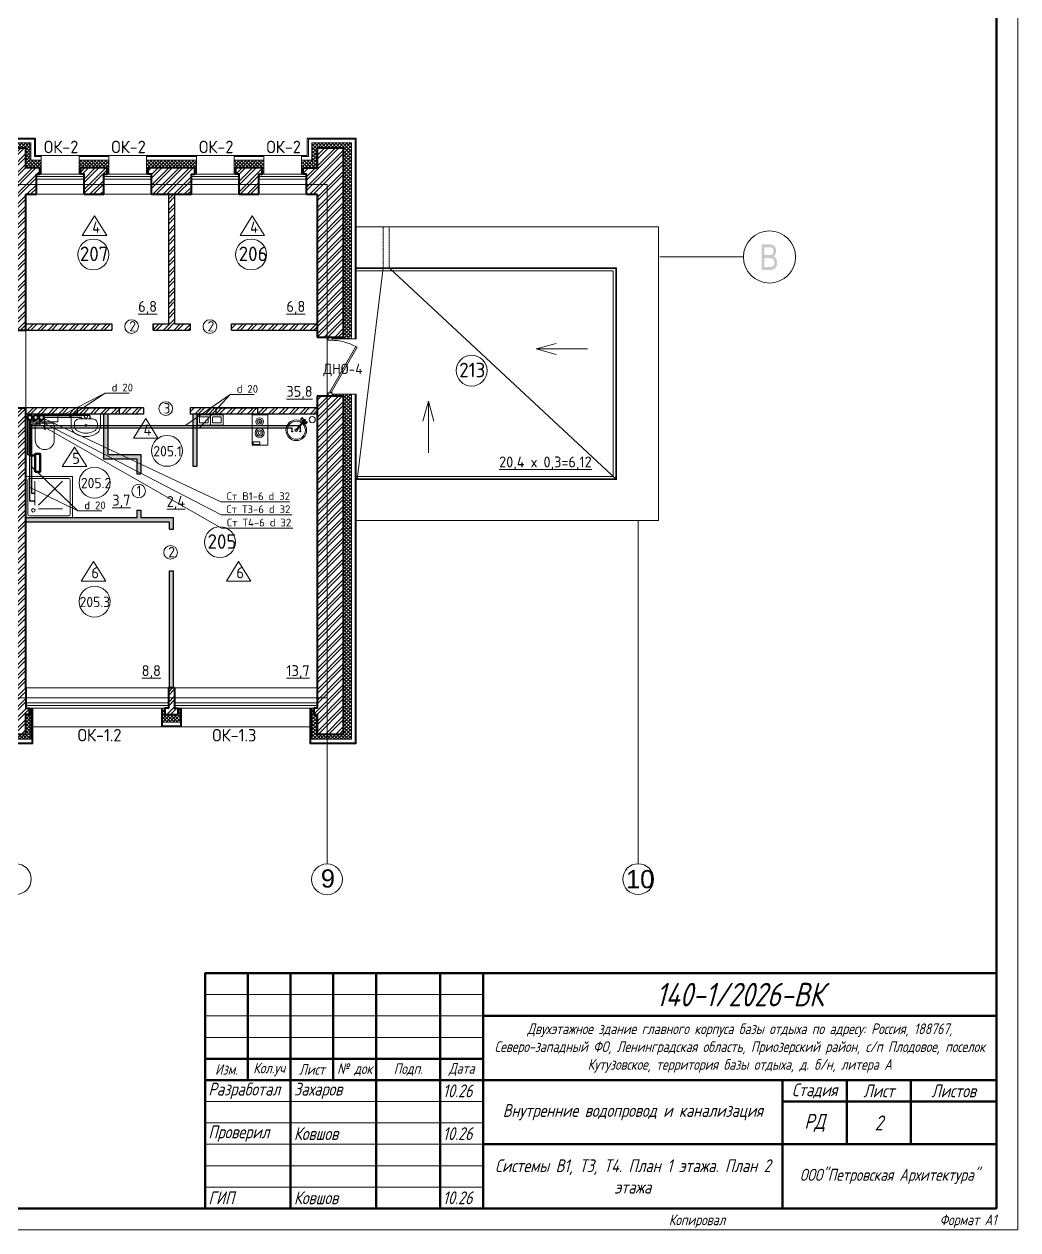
# Model space of a CAD drawing. Header units: millimetres. Extents: x -718 to 68664, y 3859 to 52864.
# Drawn here: x 49502 to 68664, y 3859 to 27112 of the extents above; entities that cross this region are included whole.
import ezdxf

# ---------------------------------------------------------------- set-up
doc = ezdxf.new("R2010")
doc.units = ezdxf.units.MM
for name, pattern in [('ACAD_ISO02W100', [15, 12, -3]), ('ACAD_ISO04W100', [30, 24, -3, 0, -3]), ('ADSK_Штриховая_ш2 п1', [3, 2, -1]), ('DASHED', [19.05, 12.7, -6.35])]:
    doc.linetypes.add(name, pattern=pattern)
for name, color, linetype, lineweight in [('door_cad', 250, 'Continuous', 0), ('Text', 7, 'Continuous', 15), ('ВК', 97, 'Continuous', 13), ('ГВС (Т3)', 10, 'Continuous', 50), ('ГВС (Т3)_20', 10, 'Continuous', 25), ('ГВС_циркуляция (Т4)', 6, 'Continuous', 50), ('ГВС_циркуляция (Т4)_20', 6, 'Continuous', 25), ('Ж-б_балка', 144, 'ACAD_ISO02W100', 9), ('Кирпич_перегородки_сущ', 46, 'Continuous', 25), ('Кирпич_стены', 56, 'Continuous', 40), ('Кровля_план', 166, 'Continuous', 18), ('Марк_пом', 250, 'Continuous', 15), ('Марка пола', 164, 'Continuous', 20), ('Марка_окна_двери', 166, 'Continuous', 13), ('Металл', 164, 'Continuous', 30), ('Обозначения', 166, 'Continuous', 13), ('Оборудование', 19, 'Continuous', 13), ('Оборудование_вент', 164, 'Continuous', 15), ('Ограждение', 144, 'Continuous', 9), ('Окна', 164, 'Continuous', 15), ('Оси', 136, 'ACAD_ISO04W100', 9), ('Перегородки_новые_CКЦ', 146, 'Continuous', 25), ('Площадь_текст', 198, 'Continuous', 9), ('Проем_закладываемый', 164, 'Continuous', 30), ('Рамка', 7, 'Continuous', 50), ('Таблицы', 7, 'Continuous', 18), ('Текст', 28, 'Continuous', 25), ('Тонкие', 8, 'Continuous', 13), ('Утеплитель', 36, 'Continuous', 9), ('фасад_навесной', 250, 'Continuous', 15), ('ХВС (В1)', 5, 'Continuous', 50), ('ХВС (В1)_20', 5, 'Continuous', 25), ('Штрих_кирпич_план', 27, 'Continuous', 5), ('Штрих_перегородки_план_СКЦ', 116, 'Continuous', 5), ('Штрих_пл_кирп_пер_сущ', 116, 'Continuous', 5), ('Штрих_утеплитель_план', 27, 'Continuous', 5)]:
    doc.layers.add(name, color=color, linetype=linetype, lineweight=lineweight)
doc.layers.add('SANTEH', color=30, linetype='Continuous')
doc.styles.add('GOST Common_1', font='isocpeur.ttf', dxfattribs={"width": 0.95, "height": 45})
doc.styles.add('GOST_I', font='isocpeur.ttf', dxfattribs={"width": 0.8})
doc.styles.add('ISOCPEUR', font='isocpeur.ttf', dxfattribs={"width": 0.65})
doc.styles.get("Standard").update_dxf_attribs({"font": 'arial.ttf'})
pattern_1 = [(45, (-66363.26, 106126.58), (-101.02788, 101.02788), []), (45, (-66295.91, 106126.58), (-101.02788, 101.02788), [])]

# ---------------------------------------------------------------- blocks, each defined once
blk = doc.blocks.new('Dush')
at = {"layer": 'Оборудование'}
for p, q in [((0, -100), (-900, -100)), ((-900, -100), (-900, -900)), ((-860, -170), (-860, -830)), ((-70, -140), (-830, -140)), ((-726, -653), (-726, -191)), ((-653, -653), (-191, -191)), ((-40, -830), (-40, -170)), ((0, -900), (0, -100)), ((-900, -900), (0, -900)), ((-830, -860), (-70, -860)), ((-653, -726), (-191, -726))]:
    blk.add_line(p, q, dxfattribs=at)
blk.add_circle((-754, -754), 35, dxfattribs=at)
for centre, start, end in [((-830, -170), 90, 180), ((-70, -170), 0, 90), ((-830, -830), 180, 270), ((-70, -830), 270, 0)]:
    blk.add_arc(centre, 30, start, end, dxfattribs=at)
blk = doc.blocks.new('Basin 01_72')
for p, q in [((0, 350), (0, 172)), ((460, 350), (0, 350)), ((50, 207), (50, 172)), ((139, 278), (139, 278)), ((321, 278), (139, 278)), ((410, 207), (410, 172)), ((460, 350), (460, 172))]:
    blk.add_line(p, q)
for points in [[(139, 278), (122, 277), (105, 273), (90, 266), (76, 257), (65, 247), (57, 235), (52, 221), (50, 207)], [(410, 207), (408, 221), (403, 235), (395, 247), (384, 257), (370, 266), (355, 273), (338, 277), (321, 278)], [(0, 172), (1, 152), (5, 133), (11, 114), (20, 96), (30, 80), (43, 66), (57, 53), (73, 42)], [(50, 172), (51, 159), (53, 147), (57, 135), (63, 124), (69, 113), (77, 104), (86, 96), (97, 89)], [(73, 42), (110, 24), (149, 11), (189, 3), (230, 0), (271, 3), (311, 11), (350, 24), (387, 42)], [(97, 89), (128, 73), (161, 62), (195, 55), (230, 53), (265, 55), (299, 62), (332, 73), (363, 89)], [(363, 89), (374, 96), (383, 104), (391, 113), (397, 124), (403, 135), (407, 147), (409, 159), (410, 172)], [(387, 42), (403, 53), (417, 66), (430, 80), (440, 96), (449, 114), (455, 133), (459, 152), (460, 172)]]:
    blk.add_lwpolyline(points)
for centre, radius in [((230, 313), 25), ((230, 176), 17.5)]:
    blk.add_circle(centre, radius)

msp = doc.modelspace()

# ---------------------------------------------------------------- hatches: boundary and pattern name
at = {"layer": 'Оси'}
h = msp.add_hatch(color=256, dxfattribs=at)
h.paths.add_polyline_path([(63723, 22369), (63723, 22866), (63872, 22866), (63894, 22865), (63913, 22863), (63931, 22858), (63945, 22851), (63958, 22843), (63970, 22832), (63980, 22819), (63989, 22805), (64000, 22773), (64004, 22739), (64001, 22708), (63990, 22679), (63983, 22666), (63973, 22654), (63962, 22643), (63949, 22634), (63966, 22626), (63980, 22616), (63993, 22603), (64004, 22588), (64013, 22572), (64019, 22554), (64022, 22534), (64023, 22513), (64021, 22479), (64012, 22448), (63998, 22421), (63983, 22402), (63963, 22387), (63939, 22377), (63910, 22371), (63875, 22369)])
h.paths.add_polyline_path([(63776, 22657), (63862, 22657), (63878, 22658), (63892, 22659), (63903, 22661), (63912, 22663), (63929, 22673), (63942, 22688), (63950, 22707), (63952, 22731), (63950, 22755), (63943, 22775), (63931, 22791), (63916, 22801), (63905, 22804), (63892, 22806), (63875, 22807), (63855, 22808), (63776, 22808)])
h.paths.add_polyline_path([(63776, 22428), (63875, 22428), (63896, 22428), (63911, 22430), (63927, 22435), (63941, 22443), (63952, 22455), (63961, 22471), (63967, 22491), (63969, 22513), (63966, 22539), (63958, 22561), (63944, 22579), (63926, 22590), (63915, 22594), (63901, 22597), (63886, 22598), (63868, 22599), (63776, 22599)])
at = {"layer": 'Штрих_кирпич_план'}
h = msp.add_hatch(dxfattribs=at)
h.set_pattern_fill('ANSI32', color=256, scale=15)
h.set_pattern_definition(pattern_1)
h.paths.add_polyline_path([(27038, 24220), (27103, 24220), (27103, 24340), (26593, 24340), (26593, 24220), (26658, 24220), (26658, 23830), (27038, 23830)])
h.paths.add_polyline_path([(28728, 24220), (28793, 24220), (28793, 24340), (27893, 24340), (27893, 24220), (27958, 24220), (27958, 23830), (28728, 23830)])
h.paths.add_polyline_path([(30028, 24220), (30093, 24220), (30093, 24340), (29583, 24340), (29583, 24220), (29648, 24220), (29648, 23830), (30028, 23830)])
h.paths.add_polyline_path([(31533, 23830), (31738, 23830), (31738, 24220), (31803, 24220), (31803, 24340), (31533, 24340), (31533, 24720), (31153, 24720), (31153, 24340), (30883, 24340), (30883, 24220), (30948, 24220), (30948, 23830), (31153, 23830), (31153, 21210), (31793, 21210), (31793, 21720), (31533, 21720)])
h.paths.add_polyline_path([(33038, 24220), (33103, 24220), (33103, 24340), (32593, 24340), (32593, 24220), (32658, 24220), (32658, 23830), (33038, 23830)])
h.paths.add_polyline_path([(34728, 24220), (34793, 24220), (34793, 24340), (33893, 24340), (33893, 24220), (33958, 24220), (33958, 23830), (34728, 23830)], flags=17)
h.paths.add_polyline_path([(36028, 24220), (36093, 24220), (36093, 24340), (35583, 24340), (35583, 24220), (35648, 24220), (35648, 23830), (36028, 23830)], flags=17)
h.paths.add_polyline_path([(37738, 24220), (37803, 24220), (37803, 24340), (37533, 24340), (37533, 24720), (37153, 24720), (37153, 24340), (36883, 24340), (36883, 24220), (36948, 24220), (36948, 23830), (37153, 23830), (37153, 21720), (32693, 21720), (32693, 21210), (37533, 21210), (37533, 23830), (37738, 23830)])
h.paths.add_polyline_path([(39038, 24220), (39103, 24220), (39103, 24340), (38593, 24340), (38593, 24220), (38658, 24220), (38658, 23830), (39038, 23830)])
h.paths.add_polyline_path([(40728, 24220), (40793, 24220), (40793, 24340), (39893, 24340), (39893, 24220), (39958, 24220), (39958, 23830), (40728, 23830)])
h.paths.add_polyline_path([(42028, 24220), (42093, 24220), (42093, 24340), (41583, 24340), (41583, 24220), (41648, 24220), (41648, 23830), (42028, 23830)])
h.paths.add_polyline_path([(43738, 24220), (43803, 24220), (43803, 24340), (43533, 24340), (43533, 24720), (43153, 24720), (43153, 24340), (42883, 24340), (42883, 24220), (42948, 24220), (42948, 23830), (43153, 23830), (43153, 21210), (43533, 21210), (43533, 23830), (43738, 23830)])
h.paths.add_polyline_path([(45038, 24220), (45103, 24220), (45103, 24340), (44593, 24340), (44593, 24220), (44658, 24220), (44658, 23830), (45038, 23830)])
h.paths.add_polyline_path([(46728, 24220), (46793, 24220), (46793, 24340), (45893, 24340), (45893, 24220), (45958, 24220), (45958, 23830), (46728, 23830)])
h.paths.add_polyline_path([(48028, 24220), (48093, 24220), (48093, 24340), (47583, 24340), (47583, 24220), (47648, 24220), (47648, 23830), (48028, 23830)])
h.paths.add_polyline_path([(49738, 24220), (49803, 24220), (49803, 24340), (49533, 24340), (49533, 24720), (49153, 24720), (49153, 24340), (48883, 24340), (48883, 24220), (48948, 24220), (48948, 23830), (49153, 23830), (49153, 21210), (49533, 21210), (49533, 23830), (49738, 23830)])
h.paths.add_polyline_path([(51038, 24220), (51103, 24220), (51103, 24340), (50593, 24340), (50593, 24220), (50658, 24220), (50658, 23830), (51038, 23830)])
h.paths.add_polyline_path([(52728, 24220), (52793, 24220), (52793, 24340), (51893, 24340), (51893, 24220), (51958, 24220), (51958, 23830), (52728, 23830)])
h.paths.add_polyline_path([(54028, 24220), (54093, 24220), (54093, 24340), (53583, 24340), (53583, 24220), (53648, 24220), (53648, 23830), (54028, 23830)])
h.paths.add_polyline_path([(55663, 24720), (55153, 24720), (55153, 24340), (54883, 24340), (54883, 24220), (54948, 24220), (54948, 23830), (55153, 23830), (55153, 21075), (55663, 21075)])
h.paths.add_polyline_path([(55663, 19945), (55153, 19945), (55153, 14310), (55153, 13920), (55088, 13920), (55088, 13800), (55153, 13800), (55153, 13420), (55663, 13420), (55663, 13800)])
h.paths.add_polyline_path([(52468, 13920), (52403, 13920), (52403, 14310), (52283, 14310), (52283, 13920), (52218, 13920), (52218, 13800), (52468, 13800)])
h.paths.add_polyline_path([(49533, 19710), (49153, 19710), (49153, 14310), (49153, 13920), (49088, 13920), (49088, 13800), (49153, 13800), (49153, 13420), (49533, 13420), (49533, 13800), (49598, 13800), (49598, 13920), (49533, 13920), (49533, 14310)])
h.paths.add_polyline_path([(43533, 19710), (43153, 19710), (43153, 14310), (43153, 13920), (43088, 13920), (43088, 13800), (43153, 13800), (43153, 13420), (43533, 13420), (43533, 13800), (43598, 13800), (43598, 13920), (43533, 13920), (43533, 14310)])
h.paths.add_polyline_path([(37533, 19710), (37153, 19710), (37153, 14310), (37153, 13920), (37088, 13920), (37088, 13800), (37153, 13800), (37153, 13420), (37533, 13420), (37533, 13800), (37598, 13800), (37598, 13920), (37533, 13920), (37533, 14310)])
h.paths.add_polyline_path([(40403, 14310), (40283, 14310), (40283, 13920), (40218, 13920), (40218, 13800), (40468, 13800), (40468, 13920), (40403, 13920)])
h.paths.add_polyline_path([(46468, 13920), (46403, 13920), (46403, 14310), (46283, 14310), (46283, 13920), (46218, 13920), (46218, 13800), (46468, 13800)])
h.paths.add_polyline_path([(34468, 13920), (34403, 13920), (34403, 14310), (34283, 14310), (34283, 13920), (34218, 13920), (34218, 13800), (34468, 13800)])
h.paths.add_polyline_path([(31533, 19710), (31153, 19710), (31153, 14310), (31153, 13920), (31088, 13920), (31088, 13800), (31153, 13800), (31153, 13420), (31533, 13420), (31533, 13800), (31598, 13800), (31598, 13920), (31533, 13920), (31533, 14310)])
h.paths.add_polyline_path([(28468, 13920), (28403, 13920), (28403, 14310), (28283, 14310), (28283, 13920), (28218, 13920), (28218, 13800), (28468, 13800)])
h.paths.add_polyline_path([(25023, 20795), (25143, 20795), (25148, 20860), (25536, 20860), (25531, 23830), (25738, 23830), (25738, 24220), (25803, 24220), (25803, 24340), (25023, 24340)])
h.paths.add_polyline_path([(25143, 19880), (25023, 19880), (25023, 13420), (25533, 13420), (25533, 13800), (25598, 13800), (25598, 13920), (25533, 13920), (25533, 19815), (25143, 19815)])
at = {"layer": 'Штрих_перегородки_план_СКЦ'}
h = msp.add_hatch(dxfattribs=at)
h.set_pattern_fill('ANSI36', color=256, scale=15)
h.set_pattern_definition([(45, (-66363.263, 106126.584), (25.25697, 92.608891), [119.0625, -23.8125, 0, -23.8125])])
h.paths.add_polyline_path([(45933, 19590), (45853, 19590), (45853, 18590), (45933, 18590)])
h.paths.add_polyline_path([(49153, 17590), (48253, 17590), (47013, 17590), (47013, 17737), (46933, 17737), (46933, 17590), (46303, 17590), (46303, 17370), (46383, 17370), (46383, 17510), (49153, 17510)])
h.paths.add_polyline_path([(47653, 19590), (47573, 19590), (47573, 18810), (46933, 18810), (46933, 18437), (47013, 18437), (47013, 18730), (47653, 18730)])
h.paths.add_polyline_path([(46383, 16570), (46303, 16570), (46303, 14310), (46383, 14310)])
h.paths.add_polyline_path([(52383, 17590), (51753, 17590), (51753, 17737), (51673, 17737), (51673, 17590), (49533, 17590), (49533, 17510), (52303, 17510), (52303, 17370), (52383, 17370)])
h.paths.add_polyline_path([(51753, 18810), (51113, 18810), (51113, 19590), (51033, 19590), (51033, 18730), (51673, 18730), (51673, 18437), (51753, 18437)])
h.paths.add_polyline_path([(52833, 19590), (52753, 19590), (52753, 18590), (52833, 18590)])
h.paths.add_polyline_path([(52383, 16570), (52303, 16570), (52303, 14310), (52383, 14310)])
at = {"layer": 'Штрих_пл_кирп_пер_сущ'}
h = msp.add_hatch(dxfattribs=at)
h.set_pattern_fill('ANSI32', color=256, scale=15)
h.set_pattern_definition(pattern_1)
h.paths.add_polyline_path([(52403, 23830), (52283, 23830), (52283, 21330), (52403, 21330)])
h.paths.add_polyline_path([(37983, 21330), (37533, 21330), (37533, 21210), (37983, 21210)])
h.paths.add_polyline_path([(43153, 21330), (41753, 21330), (41753, 21210), (43153, 21210)])
h.paths.add_polyline_path([(44483, 21330), (43533, 21330), (43533, 21210), (44483, 21210)])
h.paths.add_polyline_path([(51193, 21330), (49533, 21330), (49533, 21210), (51193, 21210)])
h.paths.add_polyline_path([(55153, 21330), (53503, 21330), (53503, 21210), (55153, 21210)])
h.paths.add_polyline_path([(40853, 21330), (38883, 21330), (38883, 21210), (40853, 21210)])
h.paths.add_polyline_path([(49153, 21330), (45383, 21330), (45383, 21210), (49153, 21210)])
h.paths.add_polyline_path([(52703, 21330), (51993, 21330), (51993, 21210), (52703, 21210)])
h = msp.add_hatch(dxfattribs=at)
h.set_pattern_fill('ANSI32', color=256, scale=15)
h.set_pattern_definition(pattern_1)
h.paths.add_polyline_path([(55153, 19710), (52703, 19710), (52703, 19590), (55153, 19590)])
h.paths.add_polyline_path([(51803, 19710), (49533, 19710), (49533, 19590), (51803, 19590)])
h.paths.add_polyline_path([(49153, 19710), (46883, 19710), (46883, 19590), (49153, 19590)])
h.paths.add_polyline_path([(45983, 19710), (43533, 19710), (43533, 19590), (45983, 19590)])
h.paths.add_polyline_path([(43153, 19710), (40703, 19710), (40703, 19590), (43153, 19590)])
h.paths.add_polyline_path([(39803, 19710), (37533, 19710), (37533, 19590), (39803, 19590)])
h.paths.add_polyline_path([(37153, 19710), (34883, 19710), (34883, 19590), (37153, 19590)])
h.paths.add_polyline_path([(33983, 19710), (31533, 19710), (31533, 19590), (33983, 19590)])
at = {"layer": 'Штрих_утеплитель_план'}
h = msp.add_hatch(dxfattribs=at)
h.set_pattern_fill('ANSI37', color=256, scale=15)
h.set_pattern_definition([(45, (55753.34, 22957.65), (-33.67596, 33.67596), []), (135, (55753.34, 22957.65), (-33.67596, -33.67596), [])])
h.paths.add_polyline_path([(55813, 24820), (55053, 24820), (55053, 24490), (54853, 24490), (54853, 24220), (54883, 24220), (54883, 24340), (55153, 24340), (55153, 24720), (55663, 24720), (55663, 21075), (55443, 21075), (55443, 21045), (55813, 21045)])
h.paths.add_polyline_path([(55813, 19975), (55443, 19975), (55443, 19945), (55663, 19945), (55663, 13800), (55663, 13420), (55343, 13420), (55343, 13320), (55813, 13320)])
h.paths.add_polyline_path([(55343, 13420), (55153, 13420), (55153, 13800), (55088, 13800), (55088, 13920), (55053, 13920), (55053, 13320), (55343, 13320)])
h.paths.add_polyline_path([(25023, 24020), (24873, 24020), (24873, 20765), (25143, 20765), (25143, 20795), (25023, 20795)])
h.paths.add_polyline_path([(25023, 19880), (25143, 19880), (25143, 19910), (24873, 19910), (24873, 14120), (25023, 14120)])
h.paths.add_polyline_path([(25833, 24490), (24873, 24490), (24873, 24020), (25023, 24020), (25023, 24340), (25533, 24340), (25803, 24340), (25803, 24220), (25833, 24220)])
h.paths.add_polyline_path([(27133, 24490), (26563, 24490), (26563, 24220), (26593, 24220), (26593, 24340), (27103, 24340), (27103, 24220), (27133, 24220)])
h.paths.add_polyline_path([(28823, 24490), (27863, 24490), (27863, 24220), (27893, 24220), (27893, 24340), (28793, 24340), (28793, 24220), (28823, 24220)])
h.paths.add_polyline_path([(30123, 24490), (29553, 24490), (29553, 24220), (29583, 24220), (29583, 24340), (30093, 24340), (30093, 24220), (30123, 24220)])
h.paths.add_polyline_path([(31153, 24720), (31533, 24720), (31533, 24340), (31803, 24340), (31803, 24220), (31833, 24220), (31833, 24490), (31633, 24490), (31633, 24820), (31053, 24820), (31053, 24490), (30853, 24490), (30853, 24220), (30883, 24220), (30883, 24340), (31153, 24340)])
h.paths.add_polyline_path([(33133, 24490), (32563, 24490), (32563, 24220), (32593, 24220), (32593, 24340), (33103, 24340), (33103, 24220), (33133, 24220)])
h.paths.add_polyline_path([(34823, 24490), (33863, 24490), (33863, 24220), (33893, 24220), (33893, 24340), (34793, 24340), (34793, 24220), (34823, 24220)])
h.paths.add_polyline_path([(36123, 24490), (35553, 24490), (35553, 24220), (35583, 24220), (35583, 24340), (36093, 24340), (36093, 24220), (36123, 24220)])
h.paths.add_polyline_path([(37153, 24720), (37533, 24720), (37533, 24340), (37803, 24340), (37803, 24220), (37833, 24220), (37833, 24490), (37633, 24490), (37633, 24820), (37053, 24820), (37053, 24490), (36853, 24490), (36853, 24220), (36883, 24220), (36883, 24340), (37153, 24340)])
h.paths.add_polyline_path([(39133, 24490), (38563, 24490), (38563, 24220), (38593, 24220), (38593, 24340), (39103, 24340), (39103, 24220), (39133, 24220)])
h.paths.add_polyline_path([(40823, 24490), (39863, 24490), (39863, 24220), (39893, 24220), (39893, 24340), (40793, 24340), (40793, 24220), (40823, 24220)])
h.paths.add_polyline_path([(42123, 24490), (41553, 24490), (41553, 24220), (41583, 24220), (41583, 24340), (42093, 24340), (42093, 24220), (42123, 24220)])
h.paths.add_polyline_path([(43153, 24720), (43533, 24720), (43533, 24340), (43803, 24340), (43803, 24220), (43833, 24220), (43833, 24490), (43633, 24490), (43633, 24820), (43053, 24820), (43053, 24490), (42853, 24490), (42853, 24220), (42883, 24220), (42883, 24340), (43153, 24340)])
h.paths.add_polyline_path([(45133, 24490), (44563, 24490), (44563, 24220), (44593, 24220), (44593, 24340), (45103, 24340), (45103, 24220), (45133, 24220)])
h.paths.add_polyline_path([(46823, 24490), (45863, 24490), (45863, 24220), (45893, 24220), (45893, 24340), (46793, 24340), (46793, 24220), (46823, 24220)])
h.paths.add_polyline_path([(48123, 24490), (47553, 24490), (47553, 24220), (47583, 24220), (47583, 24340), (48093, 24340), (48093, 24220), (48123, 24220)])
h.paths.add_polyline_path([(49153, 24720), (49533, 24720), (49533, 24340), (49803, 24340), (49803, 24220), (49833, 24220), (49833, 24490), (49633, 24490), (49633, 24820), (49053, 24820), (49053, 24490), (48853, 24490), (48853, 24220), (48883, 24220), (48883, 24340), (49153, 24340)])
h.paths.add_polyline_path([(51133, 24490), (50563, 24490), (50563, 24220), (50593, 24220), (50593, 24340), (51103, 24340), (51103, 24220), (51133, 24220)])
h.paths.add_polyline_path([(52823, 24490), (51863, 24490), (51863, 24220), (51893, 24220), (51893, 24340), (52793, 24340), (52793, 24220), (52823, 24220)])
h.paths.add_polyline_path([(54123, 24490), (53553, 24490), (53553, 24220), (53583, 24220), (53583, 24340), (54093, 24340), (54093, 24220), (54123, 24220)])
h.paths.add_polyline_path([(25343, 13420), (25023, 13420), (25023, 13800), (25023, 14120), (24873, 14120), (24873, 13320), (25343, 13320)])
h.paths.add_polyline_path([(25633, 13920), (25598, 13920), (25598, 13800), (25533, 13800), (25533, 13420), (25343, 13420), (25343, 13320), (25633, 13320)])
h.paths.add_polyline_path([(28518, 13920), (28468, 13920), (28468, 13800), (28218, 13800), (28218, 13920), (28168, 13920), (28168, 13650), (28518, 13650)])
h.paths.add_polyline_path([(31633, 13920), (31598, 13920), (31598, 13800), (31533, 13800), (31533, 13420), (31343, 13420), (31343, 13320), (31633, 13320)])
h.paths.add_polyline_path([(31343, 13420), (31153, 13420), (31153, 13800), (31088, 13800), (31088, 13920), (31053, 13920), (31053, 13320), (31343, 13320)])
h.paths.add_polyline_path([(34518, 13920), (34468, 13920), (34468, 13800), (34218, 13800), (34218, 13920), (34168, 13920), (34168, 13650), (34518, 13650)])
h.paths.add_polyline_path([(37153, 13800), (37088, 13800), (37088, 13920), (37053, 13920), (37053, 13320), (37343, 13320), (37343, 13420), (37153, 13420)])
h.paths.add_polyline_path([(37633, 13920), (37598, 13920), (37598, 13800), (37533, 13800), (37533, 13420), (37343, 13420), (37343, 13320), (37633, 13320)])
h.paths.add_polyline_path([(40518, 13920), (40468, 13920), (40468, 13800), (40218, 13800), (40218, 13920), (40168, 13920), (40168, 13650), (40518, 13650)])
h.paths.add_polyline_path([(43633, 13920), (43598, 13920), (43598, 13800), (43533, 13800), (43533, 13420), (43343, 13420), (43343, 13320), (43633, 13320)])
h.paths.add_polyline_path([(43343, 13420), (43153, 13420), (43153, 13800), (43088, 13800), (43088, 13920), (43053, 13920), (43053, 13320), (43343, 13320)])
h.paths.add_polyline_path([(46518, 13920), (46468, 13920), (46468, 13800), (46218, 13800), (46218, 13920), (46168, 13920), (46168, 13650), (46518, 13650)])
h.paths.add_polyline_path([(49153, 13800), (49088, 13800), (49088, 13920), (49053, 13920), (49053, 13320), (49343, 13320), (49343, 13420), (49153, 13420)])
h.paths.add_polyline_path([(49633, 13920), (49598, 13920), (49598, 13800), (49533, 13800), (49533, 13420), (49343, 13420), (49343, 13320), (49633, 13320)])
h.paths.add_polyline_path([(52518, 13920), (52468, 13920), (52468, 13800), (52218, 13800), (52218, 13920), (52168, 13920), (52168, 13650), (52518, 13650)])

# ---------------------------------------------------------------- linework, layer by layer
at = {"layer": 'door_cad'}
for points in [[(55443, 21075), (55443, 21019), (55368, 21019), (55368, 21075)], [(55420, 20007), (55924, 20879), (55899, 20893), (55395, 20021)], [(55443, 19945), (55443, 20002), (55368, 20002), (55368, 19945)]]:
    msp.add_lwpolyline(points, close=True, dxfattribs=at)
msp.add_arc((55420, 20007), 1008, 61.6059, 90, dxfattribs=at)
at = {"layer": 'Text'}
for points in [[(50220, 19565), (51062, 19997)], [(50357, 19526), (51062, 19997)], [(51062, 19997), (51527, 19997)], [(52599, 19366), (53475, 19972)], [(52883, 19328), (53475, 19972)], [(53475, 19972), (53940, 19972)], [(49637, 19485), (53307, 17391)], [(49751, 19486), (53299, 17648)], [(49879, 19506), (53298, 17899)], [(49642, 18578), (50535, 17726)], [(49604, 18185), (50535, 17726)], [(50535, 17726), (51000, 17726)], [(53298, 17899), (54625, 17899)], [(53299, 17648), (54667, 17648)], [(53307, 17391), (54686, 17391)]]:
    msp.add_lwpolyline(points, dxfattribs=at)
at = {"layer": 'ВК'}
msp.add_circle((55057, 19485), 60, dxfattribs=at)
at = {"layer": 'ГВС (Т3)'}
msp.add_circle((49724, 19525), 47.2, dxfattribs=at)
at = {"layer": 'ГВС (Т3)_20'}
for p, q in [((50771, 19564), (49748, 19566)), ((50771, 19564), (50771, 19507)), ((49604, 19440), (49604, 17913)), ((49604, 19440), (49691, 19440)), ((49604, 19328), (49762, 19328)), ((49604, 19328), (54670, 19328)), ((49691, 19440), (49691, 19491)), ((54670, 19256), (54670, 19328)), ((49699, 17913), (49604, 17913))]:
    msp.add_line(p, q, dxfattribs=at)
for centre in [(50771, 19507), (54670, 19256), (49699, 17913)]:
    msp.add_circle(centre, 6.81, dxfattribs=at)
at = {"layer": 'ГВС_циркуляция (Т4)'}
for p, q in [((49615, 19476), (49615, 18792)), ((49615, 18792), (49714, 18792))]:
    msp.add_line(p, q, dxfattribs=at)
msp.add_lwpolyline([(49714, 18478), (49813, 18478), (49813, 18824), (49714, 18824)], close=True, dxfattribs=at)
msp.add_circle((49612, 19525), 47.2, dxfattribs=at)
at = {"layer": 'ГВС_циркуляция (Т4)_20'}
for p, q in [((49567, 19512), (49567, 18812)), ((49567, 18812), (49604, 18812))]:
    msp.add_line(p, q, dxfattribs=at)
at = {"layer": 'Ж-б_балка', "ltscale": 0.1}
msp.add_line((49533, 21210), (49533, 19710), dxfattribs=at)
at = {"layer": 'Кирпич_перегородки_сущ'}
for p, q in [((52283, 23830), (52283, 21330)), ((52403, 23830), (52403, 21330)), ((49533, 21330), (51193, 21330)), ((49533, 21210), (51193, 21210)), ((51193, 21330), (51193, 21210)), ((51993, 21330), (52283, 21330)), ((51993, 21330), (51993, 21210)), ((51993, 21210), (52703, 21210)), ((52403, 21330), (52703, 21330)), ((52703, 21330), (52703, 21210)), ((52703, 21330), (52703, 21210)), ((52703, 21330), (52703, 21210)), ((53503, 21330), (55153, 21330)), ((53503, 21210), (55153, 21210)), ((51803, 19710), (49533, 19710)), ((51803, 19590), (49533, 19590)), ((55153, 19710), (52703, 19710)), ((55153, 19590), (52703, 19590))]:
    msp.add_line(p, q, dxfattribs=at)
at = {"layer": 'Кирпич_стены'}
for p, q in [((49803, 24340), (49533, 24340)), ((54883, 24340), (55153, 24340)), ((49533, 23830), (49738, 23830)), ((54948, 23830), (55153, 23830)), ((49153, 21210), (49533, 21210)), ((55153, 21075), (55663, 21075)), ((55153, 19945), (55663, 19945)), ((49153, 19710), (49533, 19710))]:
    msp.add_line(p, q, dxfattribs=at)
at = {"layer": 'Кирпич_стены', "lineweight": 15}
for p, q in [((54948, 23830), (49738, 23830)), ((49533, 14310), (55153, 14310))]:
    msp.add_line(p, q, dxfattribs=at)
at = {"layer": 'Кирпич_стены'}
for points in [[(49533, 24340), (49533, 24720), (49153, 24720), (49153, 24340)], [(55663, 24720), (55153, 24720), (55153, 24340)], [(55663, 21075), (55663, 24720)], [(49738, 23830), (49738, 24220), (49803, 24220), (49803, 24340)], [(51103, 24340), (50593, 24340)], [(50658, 23830), (50658, 24220), (50593, 24220), (50593, 24340)], [(51038, 23830), (51038, 24220), (51103, 24220), (51103, 24340)], [(52793, 24340), (51893, 24340)], [(51958, 23830), (51958, 24220), (51893, 24220), (51893, 24340)], [(52728, 23830), (52728, 24220), (52793, 24220), (52793, 24340)], [(54093, 24340), (53583, 24340)], [(53648, 23830), (53648, 24220), (53583, 24220), (53583, 24340)], [(54028, 23830), (54028, 24220), (54093, 24220), (54093, 24340)], [(54948, 23830), (54948, 24220), (54883, 24220), (54883, 24340)], [(49533, 21210), (49533, 23830)], [(50658, 23830), (51038, 23830)], [(51958, 23830), (52728, 23830)], [(53648, 23830), (54028, 23830)], [(55153, 23830), (55153, 21075)], [(55088, 13800), (55153, 13800), (55153, 13420), (55663, 13420), (55663, 13800), (55663, 19945)], [(55153, 19945), (55153, 14310)], [(49533, 14310), (49533, 19710)], [(49533, 14310), (49533, 13920), (49598, 13920), (49598, 13800), (49533, 13800)], [(52283, 14310), (52283, 13920), (52218, 13920), (52218, 13800)], [(52403, 14310), (52283, 14310)], [(52403, 14310), (52403, 13920), (52468, 13920), (52468, 13800)], [(55153, 14310), (55153, 13920), (55088, 13920), (55088, 13800), (55153, 13800)], [(49088, 13800), (49153, 13800), (49153, 13420), (49533, 13420), (49533, 13800), (49598, 13800)], [(52218, 13800), (52468, 13800)]]:
    msp.add_lwpolyline(points, dxfattribs=at)
at = {"layer": 'Кровля_план'}
for p, q in [((55923, 18330), (56423, 22411)), ((56543, 22411), (60923, 18330))]:
    msp.add_line(p, q, dxfattribs=at)
at = {"layer": 'Кровля_план', "linetype": 'ADSK_Штриховая_ш2 п1'}
msp.add_lwpolyline([(56423, 23201), (56543, 23201), (56543, 22411), (56423, 22411)], close=True, dxfattribs=at)
at = {"layer": 'Марк_пом'}
for centre in [(50836, 22669), (53879, 22669), (58131, 20429), (52258, 18882), (50860, 18269), (53278, 17121), (50860, 15975)]:
    msp.add_circle(centre, 298, dxfattribs=at)
at = {"layer": 'Марка пола', "ltscale": 100}
for points in [[(50859, 23412), (51094, 23035), (50624, 23035), (50859, 23412)], [(53902, 23412), (54138, 23035), (53667, 23035), (53902, 23412)], [(51847, 19505), (52082, 19129), (51612, 19129), (51847, 19505)], [(50473, 18955), (50708, 18578), (50237, 18578), (50473, 18955)], [(50841, 16749), (51076, 16372), (50605, 16372), (50841, 16749)], [(53637, 16749), (53872, 16372), (53402, 16372), (53637, 16749)]]:
    msp.add_lwpolyline(points, dxfattribs=at)
at = {"layer": 'Марка_окна_двери'}
for centre in [(51575, 21280), (53085, 21280), (52233, 19698), (51711, 18108), (52327, 16925)]:
    msp.add_circle(centre, 132, dxfattribs=at)
at = {"layer": 'Металл', "lineweight": 15}
for points in [[(55903, 23201), (61733, 23201), (61733, 17540), (55903, 17540)], [(55903, 18330), (60923, 18330), (60923, 22411), (55903, 22411)]]:
    msp.add_lwpolyline(points, dxfattribs=at)
at = {"layer": 'Обозначения'}
for p, q in [((60368, 20848), (59374, 20848)), ((57299, 18847), (57299, 19841))]:
    msp.add_line(p, q, dxfattribs=at)
for points in [[(59759, 20950), (59374, 20848), (59759, 20742)], [(57401, 19456), (57299, 19841), (57193, 19456)]]:
    msp.add_lwpolyline(points, dxfattribs=at)
at = {"layer": 'Оборудование', "linetype": 'Continuous'}
for p, q in [((54754, 19302), (54753, 19299)), ((54753, 19298), (54754, 19302)), ((54757, 19305), (54754, 19302)), ((54760, 19307), (54757, 19305)), ((54762, 19307), (54760, 19307)), ((54893, 19468), (54762, 19307)), ((54775, 19297), (54905, 19458)), ((54836, 19493), (54835, 19489)), ((54835, 19489), (54836, 19487)), ((54837, 19483), (54835, 19489)), ((54838, 19498), (54836, 19493)), ((54836, 19487), (54839, 19486)), ((54837, 19483), (54838, 19480)), ((54841, 19504), (54838, 19498)), ((54838, 19480), (54841, 19479)), ((54875, 19466), (54838, 19480)), ((54839, 19486), (54842, 19487)), ((54846, 19509), (54841, 19504)), ((54841, 19479), (54846, 19481)), ((54842, 19487), (54847, 19491)), ((54850, 19514), (54846, 19509)), ((54846, 19481), (54851, 19485)), ((54847, 19491), (54852, 19495)), ((54855, 19517), (54850, 19514)), ((54851, 19485), (54857, 19490)), ((54852, 19495), (54856, 19501)), ((54859, 19518), (54855, 19517)), ((54856, 19501), (54860, 19506)), ((54857, 19490), (54862, 19497)), ((54861, 19518), (54859, 19518)), ((54865, 19518), (54859, 19518)), ((54860, 19506), (54862, 19511)), ((54862, 19515), (54861, 19518)), ((54862, 19511), (54862, 19515)), ((54862, 19497), (54866, 19503)), ((54868, 19517), (54865, 19518)), ((54866, 19503), (54869, 19510)), ((54869, 19514), (54868, 19517)), ((54890, 19484), (54868, 19517)), ((54869, 19510), (54869, 19514)), ((54883, 19471), (54881, 19465)), ((54881, 19465), (54881, 19459)), ((54881, 19459), (54882, 19456)), ((54884, 19470), (54882, 19465)), ((54882, 19465), (54882, 19459)), ((54882, 19459), (54883, 19457)), ((54887, 19475), (54883, 19471)), ((54887, 19474), (54884, 19470)), ((54892, 19478), (54887, 19475)), ((54892, 19477), (54887, 19474)), ((54889, 19467), (54888, 19464)), ((54888, 19464), (54888, 19463)), ((54891, 19470), (54889, 19467)), ((54894, 19472), (54891, 19470)), ((54898, 19479), (54892, 19478)), ((54898, 19478), (54892, 19477)), ((54895, 19470), (54893, 19468)), ((54898, 19472), (54894, 19472)), ((54898, 19470), (54895, 19470)), ((54895, 19447), (54898, 19446)), ((54895, 19446), (54898, 19445)), ((54903, 19478), (54898, 19479)), ((54903, 19477), (54898, 19478)), ((54901, 19472), (54898, 19472)), ((54900, 19470), (54898, 19470)), ((54898, 19446), (54904, 19447)), ((54898, 19445), (54904, 19446)), ((54903, 19469), (54900, 19470)), ((54900, 19453), (54901, 19453)), ((54904, 19470), (54901, 19472)), ((54901, 19453), (54904, 19455)), ((54909, 19476), (54903, 19478)), ((54908, 19475), (54903, 19477)), ((54905, 19466), (54903, 19469)), ((54906, 19468), (54904, 19470)), ((54904, 19455), (54907, 19458)), ((54904, 19446), (54909, 19450)), ((54904, 19447), (54908, 19450)), ((54906, 19464), (54905, 19466)), ((54905, 19458), (54906, 19461)), ((54908, 19464), (54906, 19468)), ((54906, 19461), (54906, 19464)), ((54906, 19440), (54928, 19407)), ((54907, 19458), (54908, 19461)), ((54912, 19471), (54908, 19475)), ((54908, 19461), (54908, 19464)), ((54908, 19450), (54912, 19455)), ((54912, 19471), (54909, 19476)), ((54909, 19450), (54913, 19454)), ((54915, 19466), (54912, 19471)), ((54914, 19465), (54912, 19471)), ((54912, 19455), (54914, 19460)), ((54913, 19454), (54915, 19460)), ((54914, 19460), (54914, 19465)), ((54915, 19460), (54915, 19466)), ((54921, 19459), (54958, 19445)), ((54927, 19415), (54926, 19410)), ((54926, 19410), (54928, 19407)), ((54930, 19421), (54927, 19415)), ((54928, 19407), (54931, 19407)), ((54934, 19428), (54930, 19421)), ((54931, 19407), (54937, 19407)), ((54934, 19413), (54933, 19409)), ((54933, 19409), (54934, 19407)), ((54939, 19434), (54934, 19428)), ((54936, 19419), (54934, 19413)), ((54934, 19407), (54937, 19407)), ((54940, 19424), (54936, 19419)), ((54937, 19407), (54941, 19408)), ((54945, 19440), (54939, 19434)), ((54944, 19430), (54940, 19424)), ((54941, 19408), (54945, 19411)), ((54949, 19434), (54944, 19430)), ((54950, 19444), (54945, 19440)), ((54945, 19411), (54950, 19416)), ((54953, 19437), (54949, 19434)), ((54955, 19445), (54950, 19444)), ((54950, 19416), (54954, 19421)), ((54957, 19439), (54953, 19437)), ((54954, 19421), (54958, 19427)), ((54958, 19445), (54955, 19445)), ((54960, 19438), (54957, 19439)), ((54959, 19442), (54958, 19445)), ((54958, 19427), (54960, 19432)), ((54959, 19442), (54961, 19436)), ((54961, 19436), (54960, 19438)), ((54960, 19432), (54961, 19436)), ((54753, 19298), (54752, 19295)), ((54752, 19295), (54752, 19292)), ((54752, 19292), (54753, 19289)), ((54753, 19299), (54753, 19295)), ((54753, 19295), (54755, 19291)), ((54753, 19289), (54755, 19286)), ((54755, 19291), (54757, 19288)), ((54755, 19286), (54758, 19284)), ((54757, 19288), (54761, 19286)), ((54758, 19284), (54762, 19284)), ((54761, 19286), (54764, 19286)), ((54762, 19284), (54765, 19284)), ((54764, 19286), (54768, 19287)), ((54765, 19284), (54768, 19286)), ((54768, 19287), (54771, 19288)), ((54768, 19286), (54771, 19288)), ((54771, 19288), (54774, 19291)), ((54774, 19291), (54775, 19295)), ((54775, 19295), (54775, 19297))]:
    msp.add_line(p, q, dxfattribs=at)
at = {"layer": 'Оборудование'}
for points in [[(50150, 19590), (50150, 19440), (49650, 19440), (49650, 19590)], [(54200, 18990), (54200, 19574), (53900, 19574), (53900, 18990)], [(54044, 19056), (53916, 19056), (53916, 19006), (54044, 19006)]]:
    msp.add_lwpolyline(points, close=True, dxfattribs=at)
msp.add_lwpolyline([(50084, 19084), (50084, 19084), (50084, 19360, 0.414214), (50074, 19370), (50074, 19408, 0.414214), (50064, 19418), (49736, 19418, 0.414214), (49726, 19408), (49726, 19370, 0.414214), (49716, 19360), (49716, 19084, 0.965307)], format="xyb", close=True, dxfattribs=at)
msp.add_lwpolyline([(50074, 19370), (49726, 19370)], dxfattribs=at)
for centre, radius in [((54043, 19229), 89), ((54043, 19445), 75), ((54043, 19445), 45), ((54043, 19445), 15), ((54043, 19229), 59), ((54043, 19229), 29)]:
    msp.add_circle(centre, radius, dxfattribs=at)
at = {"layer": 'Оборудование', "linetype": 'Continuous'}
for radius in [200, 175, 25]:
    msp.add_circle((54750, 19280), radius, dxfattribs=at)
for start, end in [(169.0488, 215.847), (349.0488, 113.0958), (246.2976, 293.0958)]:
    msp.add_arc((54898, 19462), 30, start, end, dxfattribs=at)
at = {"layer": 'Оборудование_вент', "ltscale": 0.06}
for points in [[(52843, 19580), (53093, 19580), (53093, 19380), (52843, 19380)], [(52883, 19540), (53053, 19540), (53053, 19420), (52883, 19420)]]:
    msp.add_lwpolyline(points, close=True, dxfattribs=at)
at = {"layer": 'Оборудование_вент', "color": 175, "linetype": 'DASHED', "lineweight": 9, "ltscale": 0.06, "true_color": 0x4554a5}
for points in [[(53093, 19580), (53343, 19580), (53343, 19380), (53093, 19380)], [(53133, 19540), (53303, 19540), (53303, 19420), (53133, 19420)]]:
    msp.add_lwpolyline(points, close=True, dxfattribs=at)
at = {"layer": 'Ограждение'}
for points in [[(55903, 22401), (60913, 22401), (60913, 18340), (55903, 18340)], [(55903, 22351), (60863, 22351), (60863, 18390), (55903, 18390)]]:
    msp.add_lwpolyline(points, dxfattribs=at)
at = {"layer": 'Окна'}
for p, q in [((49803, 24220), (50593, 24220)), ((51103, 24220), (51893, 24220)), ((52793, 24220), (53583, 24220)), ((54093, 24220), (54883, 24220)), ((49738, 24170), (50658, 24170)), ((49738, 24120), (50658, 24120)), ((51038, 24170), (51958, 24170)), ((51038, 24120), (51958, 24120)), ((52728, 24170), (53648, 24170)), ((52728, 24120), (53648, 24120)), ((54028, 24170), (54948, 24170)), ((54028, 24120), (54948, 24120)), ((49533, 14020), (52283, 14020)), ((49533, 13970), (52283, 13970)), ((52403, 14020), (55153, 14020)), ((52403, 13970), (55153, 13970)), ((49598, 13920), (52218, 13920)), ((52468, 13920), (55088, 13920))]:
    msp.add_line(p, q, dxfattribs=at)
at = {"layer": 'Оси', "ltscale": 0.3}
for p, q in [((23223, 24020), (55343, 24020)), ((55343, 10920), (55343, 24020)), ((61763, 22621), (63373, 22621)), ((61343, 10920), (61343, 17548)), ((23223, 14120), (55343, 14120))]:
    msp.add_line(p, q, dxfattribs=at)
at = {"layer": 'Оси', "linetype": 'Continuous'}
for p, q in [((62873, 22621), (63373, 22621)), ((55343, 10916), (55343, 11420)), ((61343, 10920), (61343, 11420))]:
    msp.add_line(p, q, dxfattribs=at)
for centre, radius in [((63875, 22621), 502), ((49343, 10623), 297), ((55343, 10619), 297), ((61343, 10623), 297)]:
    msp.add_circle(centre, radius, dxfattribs=at)
at = {"layer": 'Перегородки_новые_CКЦ'}
for p, q in [((51993, 21210), (51993, 21330)), ((53503, 21210), (53503, 21330)), ((51033, 19590), (51033, 18730)), ((51113, 19590), (51113, 18810)), ((51803, 19710), (51803, 19590)), ((51803, 19710), (51803, 19590)), ((52703, 19710), (52703, 19590)), ((52703, 19710), (52703, 19590)), ((52753, 19590), (52753, 18590)), ((52833, 19590), (52833, 18590)), ((51033, 18730), (51673, 18730)), ((51113, 18810), (51753, 18810)), ((51673, 18730), (51673, 18437)), ((51753, 18810), (51753, 18437)), ((51753, 18810), (51753, 18437)), ((51673, 18437), (51753, 18437)), ((52753, 18590), (52833, 18590)), ((51673, 17737), (51753, 17737)), ((51673, 17737), (51673, 17590)), ((51753, 17737), (51753, 17590)), ((51753, 17737), (51753, 17590)), ((51673, 17590), (49533, 17590)), ((52303, 17510), (49533, 17510)), ((52383, 17590), (51753, 17590)), ((52303, 17370), (52303, 17510)), ((52383, 17370), (52383, 17590)), ((52303, 17370), (52383, 17370)), ((52303, 17370), (52383, 17370)), ((52303, 14310), (52303, 16570)), ((52303, 16570), (52383, 16570)), ((52303, 16570), (52383, 16570)), ((52383, 14310), (52383, 16570))]:
    msp.add_line(p, q, dxfattribs=at)
at = {"layer": 'Проем_закладываемый', "color": 175, "true_color": 0x4554a5}
for points in [[(50533, 19710), (51333, 19710), (51333, 19590), (50533, 19590)], [(53203, 19710), (54003, 19710), (54003, 19590), (53203, 19590)]]:
    msp.add_lwpolyline(points, close=True, dxfattribs=at)
at = {"layer": 'Рамка', "lineweight": 50}
for points in [[(932, 4272), (68252, 4272), (68252, 52452), (932, 52452)], [(52990, 4272), (68252, 4272), (68252, 8809), (52990, 8809)]]:
    msp.add_lwpolyline(points, close=True, dxfattribs=at)
at = {"layer": 'Таблицы', "lineweight": 50}
for p, q in [((53814, 6746), (53814, 8809)), ((54640, 4272), (54640, 8809)), ((55464, 6746), (55464, 8809)), ((56290, 4272), (56290, 8809)), ((57527, 4272), (57527, 8809)), ((58352, 4272), (58352, 8809)), ((58352, 7984), (68252, 7984)), ((52990, 7159), (58352, 7159)), ((52990, 6746), (68252, 6746)), ((64127, 4272), (64127, 6746)), ((65364, 5509), (65364, 6746)), ((66602, 5509), (66602, 6746)), ((64127, 6334), (68252, 6334)), ((58352, 5509), (68252, 5509))]:
    msp.add_line(p, q, dxfattribs=at)
at = {"layer": 'Таблицы', "lineweight": 18}
for p, q in [((52990, 8396), (58352, 8396)), ((52990, 7984), (58352, 7984)), ((52990, 7572), (58352, 7572)), ((52990, 6334), (58352, 6334)), ((52990, 5922), (58352, 5922)), ((52990, 5509), (58352, 5509)), ((52990, 5096), (58352, 5096)), ((52990, 4684), (58352, 4684))]:
    msp.add_line(p, q, dxfattribs=at)
at = {"layer": 'Тонкие'}
msp.add_lwpolyline([(-718, 3859), (68664, 3859), (68664, 52864), (-718, 52864)], close=True, dxfattribs=at)
at = {"layer": 'Утеплитель'}
for p, q in [((49633, 13320), (49633, 13920)), ((55053, 13320), (55053, 13920)), ((52168, 13650), (52518, 13650)), ((49053, 13320), (49633, 13320))]:
    msp.add_line(p, q, dxfattribs=at)
for points in [[(48853, 24490), (49053, 24490), (49053, 24820), (49633, 24820), (49633, 24490), (49833, 24490)], [(54853, 24490), (55053, 24490), (55053, 24820), (55813, 24820), (55813, 21045)], [(50563, 24490), (51133, 24490)], [(51863, 24490), (52823, 24490)], [(53553, 24490), (54123, 24490)], [(55813, 19975), (55813, 13320), (55053, 13320)]]:
    msp.add_lwpolyline(points, dxfattribs=at)
at = {"layer": 'фасад_навесной'}
for p, q in [((49833, 24220), (49833, 24580)), ((50563, 24220), (50563, 24580)), ((51133, 24220), (51133, 24580)), ((51863, 24220), (51863, 24580)), ((52823, 24220), (52823, 24580)), ((53553, 24220), (53553, 24580)), ((54123, 24220), (54123, 24580)), ((54853, 24220), (54853, 24580)), ((55443, 21045), (55903, 21045)), ((55443, 19975), (55903, 19975)), ((49653, 13250), (49653, 13920)), ((49673, 13230), (49673, 13920)), ((52148, 13920), (52148, 13560)), ((52168, 13920), (52168, 13580)), ((52518, 13580), (52518, 13920)), ((52538, 13560), (52538, 13920)), ((55013, 13920), (55013, 13230)), ((55033, 13920), (55033, 13250)), ((55013, 13560), (49673, 13560)), ((52518, 13580), (52168, 13580)), ((49013, 13230), (49673, 13230)), ((49033, 13250), (49653, 13250))]:
    msp.add_line(p, q, dxfattribs=at)
for points in [[(25673, 13230), (24783, 13230), (24783, 24580), (30963, 24580), (30963, 24910), (31723, 24910), (31723, 24580), (36963, 24580), (36963, 24910), (37723, 24910), (37723, 24580), (42963, 24580), (42963, 24910), (43723, 24910), (43723, 24580), (48963, 24580), (48963, 24910), (49723, 24910), (49723, 24580), (54963, 24580), (54963, 24910), (55903, 24910), (55903, 21045)], [(48853, 24560), (48983, 24560), (48983, 24890), (49703, 24890), (49703, 24560), (49833, 24560)], [(54853, 24560), (54983, 24560), (54983, 24890), (55883, 24890), (55883, 21045)], [(50563, 24560), (51133, 24560)], [(51863, 24560), (52823, 24560)], [(53553, 24560), (54123, 24560)], [(55903, 19975), (55903, 13230), (55013, 13230)], [(55883, 19975), (55883, 13250), (55033, 13250)]]:
    msp.add_lwpolyline(points, dxfattribs=at)
at = {"layer": 'ХВС (В1)'}
msp.add_circle((49836, 19525), 47.2, dxfattribs=at)
at = {"layer": 'ХВС (В1)_20'}
for p, q in [((49642, 19403), (49800, 19403)), ((49642, 19403), (49642, 18068)), ((54825, 19366), (49642, 19366)), ((49800, 19495), (49800, 19403)), ((49900, 19486), (49862, 19486)), ((50615, 19527), (49883, 19525)), ((49900, 19303), (49900, 19486)), ((50615, 19507), (50615, 19527)), ((54825, 19366), (54825, 19256)), ((49642, 18068), (49699, 18068))]:
    msp.add_line(p, q, dxfattribs=at)
for centre in [(49900, 19303), (50615, 19507), (54825, 19256), (49699, 18068)]:
    msp.add_circle(centre, 6.81, dxfattribs=at)

# ---------------------------------------------------------------- block references
at = {"layer": 'SANTEH'}
msp.add_blockref('Dush', (50433, 18490), dxfattribs=at)
at = {"layer": 'Оборудование', "xscale": 1.234163244967839, "yscale": 1.234163244967839, "zscale": 1.234163244967839}
msp.add_blockref('Basin 01_72', (50409, 19158), dxfattribs=at)

# ---------------------------------------------------------------- texts
at = {"layer": 'Text', "style": 'ISOCPEUR'}
for s, p in [('d 20', (51190, 20027)), ('d 20', (53602, 20002)), ('d 20', (50663, 17756)), ('Ст В1-6 d 32', (53408, 17932)), ('Ст Т3-6 d 32', (53403, 17681)), ('Ст Т4-6 d 32', (53412, 17424))]:
    msp.add_text(s, height=150, dxfattribs=at).set_placement(p)
at = {"layer": 'Марк_пом', "width": 515.57, "attachment_point": 1, "style": 'GOST Common_1'}
for s, insert, char_height in [('207', (50577, 22821), 280), ('206', (53640, 22821), 280), ('213', (57892, 20581), 280), ('205.1', (51994, 18975), 200), ('205.2', (50597, 18362), 200), ('205', (53039, 17273), 280), ('205.3', (50572, 16068), 200)]:
    msp.add_mtext(s, dxfattribs=dict(at, insert=insert, char_height=char_height))
at = {"layer": 'Марка пола', "linetype": 'Continuous', "char_height": 214, "width": 224.9, "attachment_point": 1, "style": 'GOST Common_1'}
for s, insert in [('4', (50816, 23302)), ('4', (53860, 23302)), ('4', (51804, 19395)), ('5', (50430, 18845)), ('6', (50798, 16639)), ('6', (53594, 16639))]:
    msp.add_mtext(s, dxfattribs=dict(at, insert=insert))
at = {"layer": 'Марка_окна_двери', "attachment_point": 1, "style": 'GOST Common_1'}
for s, insert, char_height, width in [('ОК-2', (49884, 24863), 240, 889.38), ('ОК-2', (51184, 24863), 240, 889.38), ('ОК-2', (52874, 24863), 240, 889.38), ('ОК-2', (54174, 24863), 240, 889.38), ('2', (51530, 21384), 200, 389.04), ('2', (53039, 21384), 200, 389.04), ('ДНО-4', (55269, 20562), 200, 389.04), ('3', (52188, 19802), 200, 203.38), ('1', (51671, 18213), 200, 389.04), ('2', (52281, 17029), 200, 389.04), ('ОК-1.2', (50534, 13520), 240, 889.38), ('ОК-1.3', (53130, 13518), 240, 889.38)]:
    msp.add_mtext(s, dxfattribs=dict(at, insert=insert, char_height=char_height, width=width))
at = {"layer": 'Оси', "char_height": 350, "width": 284.81, "attachment_point": 1}
for s, insert in [('{\\fArial|b0|i0|c0;9}', (55224, 10811)), ('{\\fArial|b0|i0|c0;10}', (61109, 10798))]:
    msp.add_mtext(s, dxfattribs=dict(at, insert=insert))
at = {"layer": 'Площадь_текст', "char_height": 210, "attachment_point": 1, "style": 'GOST Common_1'}
for s, insert, width in [('{\\L6,8}', (51701, 21772), 515.57), ('{\\L6,8}', (54560, 21772), 515.57), ('{\\L35,8}', (54560, 20134), 515.57), ('{\\L20,4 х 0,3=6,12}', (58661, 18773), 2073.07), ('{\\L3,7}', (51202, 18037), 515.57), ('{\\L2,4}', (52251, 18011), 515.57), ('{\\L8,8}', (51769, 14749), 515.57), ('{\\L13,7}', (54560, 14749), 515.57)]:
    msp.add_mtext(s, dxfattribs=dict(at, insert=insert, width=width))
at = {"layer": 'Текст', "style": 'GOST_I'}
for s, insert, char_height, attachment_point in [('{\\W0.8;\\Q15;140-1/2026-ВК}', (63302, 8396), 453.75, 5), ('{\\W0.8;\\Q15;Изм.}', (53402, 6953), 206.25, 5), ('{\\W0.8;\\Q15;Кол.уч}', (54227, 6953), 206.25, 5), ('{\\W0.8;\\Q15;Лист}', (55052, 6953), 206.25, 5), ('{\\W0.8;\\Q15;№ док}', (55877, 6953), 206.25, 5), ('{\\W0.8;\\Q15;Подп.}', (56908, 6953), 206.25, 5), ('{\\W0.8;\\Q15;Дата}', (57940, 6953), 206.25, 5), ('{\\W0.8;\\Q15;Разработал}', (53055, 6540), 247.5, 4), ('{\\W0.8;\\Q15;Захаров}', (54705, 6540), 247.5, 4), ('{\\W0.8;\\Q15;10.26}', (57576, 6540), 247.5, 4), ('{\\W0.8;\\Q15;Стадия}', (64746, 6540), 247.5, 5), ('{\\W0.8;\\Q15;Лист}', (65983, 6540), 247.5, 5), ('{\\W0.8;\\Q15;Листов}', (67427, 6540), 247.5, 5), ('{\\W0.8;\\Q15;РД}', (64746, 5922), 288.75, 5), ('{\\W0.8;\\Q15;2}', (65983, 5922), 288.75, 5), ('{\\W0.8;\\Q15;Проверил}', (53055, 5715), 247.5, 4), ('{\\W0.8;\\Q15;Ковшов}', (54705, 5715), 247.5, 4), ('{\\W0.8;\\Q15;10.26}', (57576, 5715), 247.5, 4), ('{\\W0.8;\\Q15;}', (67427, 5922), 288.75, 5), ('{\\W0.8;\\Q15;ГИП}', (53055, 4478), 247.5, 4), ('{\\W0.8;\\Q15;Ковшов}', (54705, 4478), 247.5, 4), ('{\\W0.8;\\Q15;10.26}', (57576, 4478), 247.5, 4), ('{\\W0.8;\\Q15;Копировал}', (62477, 4024), 206.25, 5), ('{\\W0.8;\\Q15;Формат А1}', (68252, 4024), 206.25, 6)]:
    msp.add_mtext(s, dxfattribs=dict(at, insert=insert, char_height=char_height, attachment_point=attachment_point))
at = {"layer": 'Текст', "attachment_point": 5, "style": 'GOST_I'}
for s, insert, char_height, width in [('{\\W0.8;\\Q15;Двухэтажное здание главного корпуса базы отдыха по адресу: Россия, 188767, Северо-западный ФО, Ленинградская область, Приозерский район, с/п Плодовое, поселок Кутузовское, территория базы отдыха, д. б/н, литера А}', (63302, 7365), 206.25, 9570), ('{\\W0.8;\\Q15;Внутренние водопровод и канализация}', (61240, 6128), 247.5, 5445), ('{\\W0.8;\\Q15;Системы В1, Т3, Т4. План 1 этажа. План 2 этажа}', (61240, 4890), 247.5, 5445), ('{\\W0.8;\\Q15;ООО"Петровская Архитектура"}', (66190, 4890), 231, 3960)]:
    msp.add_mtext(s, dxfattribs=dict(at, insert=insert, char_height=char_height, width=width))

doc.saveas('drawing.dxf')
